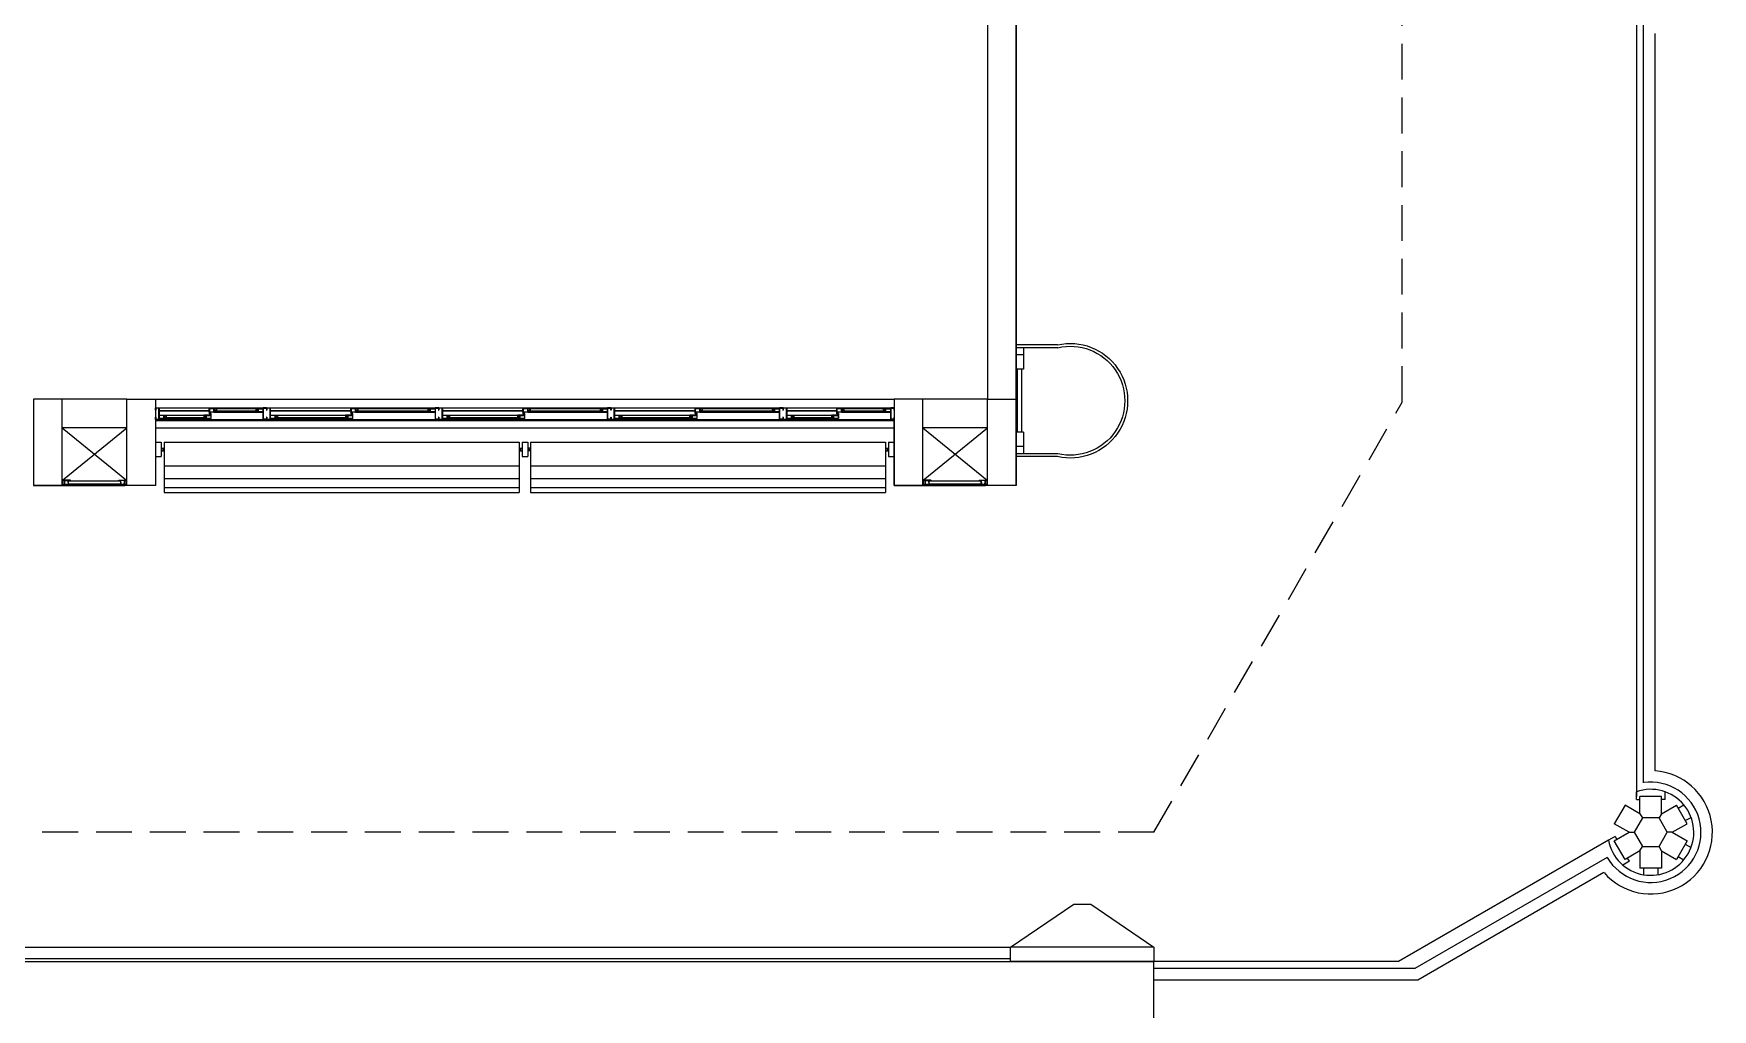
# Model space of a CAD drawing. Header units: millimetres. Extents: x 1887 to 2405, y 1100 to 1335.
# Drawn here: x 2111.56 to 2123.26, y 1251.34 to 1258.15 of the extents above; entities that cross this region are included whole.
import ezdxf

# ---------------------------------------------------------------- set-up
doc = ezdxf.new("R2010")
doc.units = ezdxf.units.MM
doc.linetypes.add('HIDDEN', pattern=[0.375, 0.25, -0.125])
for name, color, linetype in [('AR- ALV1', 235, 'Continuous'), ('AR-ALV', 2, 'Continuous'), ('AR-BRISES', 1, 'Continuous'), ('AR-CORRIMAO-V1', 2, 'Continuous'), ('AR-ESQ', 1, 'Continuous'), ('AR-ESTC', 3, 'Continuous'), ('AR-ESTMA-C', 3, 'Continuous'), ('AR-ESTMA-V', 1, 'Continuous'), ('AR-PEITORIL', 1, 'Continuous'), ('AR-PISO-V1', 1, 'Continuous'), ('AR-PROJ', 1, 'HIDDEN'), ('AR-SHAFT', 1, 'Continuous'), ('BR-LINHAS', 1, 'Continuous'), ('BR-MONTANTE', 242, 'Continuous'), ('BR-PAINEL', 1, 'Continuous'), ('BR-SUPORTE', 1, 'Continuous'), ('DT-ESQ-BAGUETE-C', 2, 'Continuous'), ('DT-ESQ-BAGUETE-V', 1, 'Continuous'), ('DT-ESQ-CHAPA DOBRADA-V', 1, 'Continuous'), ('DT-ESQ-PERFIL CADEIRA-C', 2, 'Continuous'), ('DT-ESQ-PERFIL CADEIRA-V', 1, 'Continuous'), ('DT-ESQ-PERFIL U SIMPLES-C', 2, 'Continuous'), ('DT-ESQ-PERFIL U-C', 2, 'Continuous'), ('DT-ESQ-PERFIL U-V', 1, 'Continuous'), ('DT-ESQ-VENEZIANA-C', 2, 'Continuous'), ('DT-ESQ-VENEZIANA-V', 2, 'Continuous'), ('DT-ESQ-VIDRO-C', 2, 'Continuous'), ('EQUIPAMENTO', 2, 'Continuous')]:
    doc.layers.add(name, color=color, linetype=linetype)

# ---------------------------------------------------------------- blocks, each defined once
blk = doc.blocks.new('EF40-P')
at = {"layer": 'DT-ESQ-BAGUETE-C', "color": 2, "ltscale": 0.1}
for points in [[(0.073, -0.125), (0.06, -0.125), (0.06, -0.124), (0.073, -0.124, 0.414214), (0.073, -0.123), (0.073, -0.112, 0.414214), (0.073, -0.112), (0.06, -0.112), (0.06, -0.11), (0.073, -0.11, -0.414214), (0.075, -0.112), (0.075, -0.124, -0.414214)], [(0.339, -0.125), (0.352, -0.125), (0.352, -0.124), (0.34, -0.124, -0.414214), (0.339, -0.123), (0.339, -0.112, -0.414214), (0.34, -0.112), (0.352, -0.112), (0.352, -0.11), (0.339, -0.11, 0.414214), (0.337, -0.112), (0.337, -0.124, 0.414214)], [(0.422, -0.08), (0.409, -0.08), (0.409, -0.079), (0.422, -0.079, 0.414214), (0.422, -0.078), (0.422, -0.067, 0.414214), (0.422, -0.067), (0.409, -0.067), (0.409, -0.065), (0.422, -0.065, -0.414214), (0.424, -0.067), (0.424, -0.079, -0.414214)], [(0.702, -0.08), (0.715, -0.08), (0.715, -0.079), (0.702, -0.079, -0.414214), (0.702, -0.078), (0.702, -0.067, -0.414214), (0.702, -0.067), (0.715, -0.067), (0.715, -0.065), (0.702, -0.065, 0.414214), (0.7, -0.067), (0.7, -0.079, 0.414214)], [(0.848, -0.125), (0.835, -0.125), (0.835, -0.124), (0.848, -0.124, 0.414214), (0.848, -0.123), (0.848, -0.112, 0.414214), (0.848, -0.112), (0.835, -0.112), (0.835, -0.11), (0.848, -0.11, -0.414214), (0.85, -0.112), (0.85, -0.124, -0.414214)], [(1.326, -0.125), (1.34, -0.125), (1.34, -0.124), (1.327, -0.124, -0.414214), (1.326, -0.123), (1.326, -0.112, -0.414214), (1.327, -0.112), (1.34, -0.112), (1.34, -0.11), (1.326, -0.11, 0.414214), (1.325, -0.112), (1.325, -0.124, 0.414214)], [(1.41, -0.08), (1.396, -0.08), (1.396, -0.079), (1.409, -0.079, 0.414214), (1.41, -0.078), (1.41, -0.067, 0.414214), (1.409, -0.067), (1.396, -0.067), (1.396, -0.065), (1.41, -0.065, -0.414214), (1.411, -0.067), (1.411, -0.079, -0.414214)], [(1.901, -0.08), (1.915, -0.08), (1.915, -0.079), (1.902, -0.079, -0.414214), (1.901, -0.078), (1.901, -0.067, -0.414214), (1.902, -0.067), (1.915, -0.067), (1.915, -0.065), (1.901, -0.065, 0.414214), (1.9, -0.067), (1.9, -0.079, 0.414214)], [(2.048, -0.125), (2.035, -0.125), (2.035, -0.124), (2.048, -0.124, 0.414214), (2.048, -0.123), (2.048, -0.112, 0.414214), (2.048, -0.112), (2.035, -0.112), (2.035, -0.11), (2.048, -0.11, -0.414214), (2.05, -0.112), (2.05, -0.124, -0.414214)], [(2.526, -0.125), (2.54, -0.125), (2.54, -0.124), (2.527, -0.124, -0.414214), (2.526, -0.123), (2.526, -0.112, -0.414214), (2.527, -0.112), (2.54, -0.112), (2.54, -0.11), (2.526, -0.11, 0.414214), (2.525, -0.112), (2.525, -0.124, 0.414214)], [(2.61, -0.08), (2.596, -0.08), (2.596, -0.079), (2.609, -0.079, 0.414214), (2.61, -0.078), (2.61, -0.067, 0.414214), (2.609, -0.067), (2.596, -0.067), (2.596, -0.065), (2.61, -0.065, -0.414214), (2.611, -0.067), (2.611, -0.079, -0.414214)], [(3.101, -0.08), (3.115, -0.08), (3.115, -0.079), (3.102, -0.079, -0.414214), (3.101, -0.078), (3.101, -0.067, -0.414214), (3.102, -0.067), (3.115, -0.067), (3.115, -0.065), (3.101, -0.065, 0.414214), (3.1, -0.067), (3.1, -0.079, 0.414214)], [(3.248, -0.125), (3.235, -0.125), (3.235, -0.124), (3.248, -0.124, 0.414214), (3.248, -0.123), (3.248, -0.112, 0.414214), (3.248, -0.112), (3.235, -0.112), (3.235, -0.11), (3.248, -0.11, -0.414214), (3.25, -0.112), (3.25, -0.124, -0.414214)], [(3.726, -0.125), (3.74, -0.125), (3.74, -0.124), (3.727, -0.124, -0.414214), (3.726, -0.123), (3.726, -0.112, -0.414214), (3.727, -0.112), (3.74, -0.112), (3.74, -0.11), (3.726, -0.11, 0.414214), (3.725, -0.112), (3.725, -0.124, 0.414214)], [(3.81, -0.08), (3.796, -0.08), (3.796, -0.079), (3.809, -0.079, 0.414214), (3.81, -0.078), (3.81, -0.067, 0.414214), (3.809, -0.067), (3.796, -0.067), (3.796, -0.065), (3.81, -0.065, -0.414214), (3.811, -0.067), (3.811, -0.079, -0.414214)], [(4.301, -0.08), (4.315, -0.08), (4.315, -0.079), (4.302, -0.079, -0.414214), (4.301, -0.078), (4.301, -0.067, -0.414214), (4.302, -0.067), (4.315, -0.067), (4.315, -0.065), (4.301, -0.065, 0.414214), (4.3, -0.067), (4.3, -0.079, 0.414214)], [(4.448, -0.125), (4.435, -0.125), (4.435, -0.124), (4.448, -0.124, 0.414214), (4.448, -0.123), (4.448, -0.112, 0.414214), (4.448, -0.112), (4.435, -0.112), (4.435, -0.11), (4.448, -0.11, -0.414214), (4.45, -0.112), (4.45, -0.124, -0.414214)], [(4.714, -0.125), (4.727, -0.125), (4.727, -0.124), (4.714, -0.124, -0.414214), (4.714, -0.123), (4.714, -0.112, -0.414214), (4.714, -0.112), (4.727, -0.112), (4.727, -0.11), (4.714, -0.11, 0.414214), (4.712, -0.112), (4.712, -0.124, 0.414214)], [(4.797, -0.08), (4.784, -0.08), (4.784, -0.079), (4.797, -0.079, 0.414214), (4.797, -0.078), (4.797, -0.067, 0.414214), (4.797, -0.067), (4.784, -0.067), (4.784, -0.065), (4.797, -0.065, -0.414214), (4.799, -0.067), (4.799, -0.079, -0.414214)], [(5.076, -0.08), (5.09, -0.08), (5.09, -0.079), (5.077, -0.079, -0.414214), (5.076, -0.078), (5.076, -0.067, -0.414214), (5.077, -0.067), (5.09, -0.067), (5.09, -0.065), (5.076, -0.065, 0.414214), (5.075, -0.067), (5.075, -0.079, 0.414214)]]:
    blk.add_lwpolyline(points, format="xyb", close=True, dxfattribs=at)
at = {"layer": 'DT-ESQ-BAGUETE-V', "color": 1, "ltscale": 0.1}
for p, q in [((0.073, -0.11), (0.339, -0.11)), ((0.848, -0.11), (1.326, -0.11)), ((2.048, -0.11), (2.526, -0.11)), ((3.248, -0.11), (3.726, -0.11)), ((4.448, -0.11), (4.714, -0.11))]:
    blk.add_line(p, q, dxfattribs=at)
at = {"layer": 'DT-ESQ-BAGUETE-V', "ltscale": 0.1}
for p, q in [((0.422, -0.065), (0.702, -0.065)), ((1.41, -0.065), (1.901, -0.065)), ((2.61, -0.065), (3.101, -0.065)), ((3.81, -0.065), (4.301, -0.065)), ((4.797, -0.065), (5.076, -0.065))]:
    blk.add_line(p, q, dxfattribs=at)
at = {"layer": 'DT-ESQ-CHAPA DOBRADA-V', "ltscale": 0.1}
for p, q in [((0.025, -0.077), (0.374, -0.077)), ((0.025, -0.08), (0.374, -0.08)), ((0.8, -0.077), (1.361, -0.077)), ((0.8, -0.08), (1.361, -0.08)), ((4.4, -0.077), (4.749, -0.077)), ((4.4, -0.08), (4.749, -0.08))]:
    blk.add_line(p, q, dxfattribs=at)
at = {"layer": 'DT-ESQ-CHAPA DOBRADA-V', "color": 1, "ltscale": 0.1}
for p, q in [((2, -0.077), (2.561, -0.077)), ((2, -0.08), (2.561, -0.08)), ((3.2, -0.077), (3.761, -0.077)), ((3.2, -0.08), (3.761, -0.08))]:
    blk.add_line(p, q, dxfattribs=at)
at = {"layer": 'DT-ESQ-PERFIL CADEIRA-C', "color": 2, "ltscale": 0.1}
for p, q in [((0.376, -0.088), (0.422, -0.088)), ((0.75, -0.088), (0.702, -0.088)), ((1.363, -0.088), (1.41, -0.088)), ((1.95, -0.088), (1.901, -0.088)), ((2.563, -0.088), (2.61, -0.088)), ((3.15, -0.088), (3.101, -0.088)), ((3.763, -0.088), (3.81, -0.088)), ((4.35, -0.088), (4.301, -0.088)), ((4.751, -0.088), (4.797, -0.088)), ((5.125, -0.088), (5.076, -0.088)), ((0.025, -0.134), (0.073, -0.134)), ((0.385, -0.134), (0.339, -0.134)), ((0.8, -0.134), (0.848, -0.134)), ((1.373, -0.134), (1.326, -0.134)), ((2, -0.134), (2.048, -0.134)), ((2.573, -0.134), (2.526, -0.134)), ((3.2, -0.134), (3.248, -0.134)), ((3.773, -0.134), (3.726, -0.134)), ((4.76, -0.134), (4.714, -0.134))]:
    blk.add_line(p, q, dxfattribs=at)
at = {"layer": 'DT-ESQ-PERFIL CADEIRA-C', "ltscale": 0.1}
blk.add_line((4.4, -0.134), (4.448, -0.134), dxfattribs=at)
at = {"layer": 'DT-ESQ-PERFIL CADEIRA-C', "color": 2, "ltscale": 0.1}
for points in [[(0.073, -0.135), (0.025, -0.135), (0.025, -0.134), (0.06, -0.134, -0.198912), (0.059, -0.133, -0.198913), (0.058, -0.132), (0.058, -0.112, 0.414214), (0.058, -0.112), (0.025, -0.112), (0.025, -0.11), (0.058, -0.11, -0.414214), (0.06, -0.112), (0.06, -0.124), (0.06, -0.125), (0.06, -0.132), (0.073, -0.132, -1)], [(0.339, -0.132, 1), (0.339, -0.135), (0.385, -0.135, 0.414214), (0.387, -0.133), (0.387, -0.112, 0.414214), (0.385, -0.11), (0.354, -0.11, 0.414214), (0.352, -0.112), (0.352, -0.132)], [(0.352, -0.134, 0.198913), (0.354, -0.133, 0.198913), (0.354, -0.132), (0.354, -0.112, -0.414214), (0.354, -0.112), (0.385, -0.112, -0.414214), (0.386, -0.112), (0.386, -0.133, -0.414214), (0.385, -0.134)], [(0.422, -0.087, -1), (0.422, -0.09), (0.376, -0.09, -0.414214), (0.374, -0.088), (0.374, -0.067, -0.414214), (0.376, -0.065), (0.407, -0.065, -0.414214), (0.409, -0.067), (0.409, -0.087)], [(0.409, -0.088, -0.198913), (0.408, -0.088, -0.198913), (0.407, -0.087), (0.407, -0.067, 0.414214), (0.407, -0.067), (0.376, -0.067, 0.414214), (0.375, -0.067), (0.375, -0.088, 0.414214), (0.376, -0.088)], [(0.702, -0.09), (0.75, -0.09), (0.75, -0.088), (0.715, -0.088, 0.198912), (0.716, -0.088, 0.198913), (0.716, -0.087), (0.716, -0.067, -0.414214), (0.717, -0.067), (0.75, -0.067), (0.75, -0.065), (0.716, -0.065, 0.414214), (0.715, -0.067), (0.715, -0.079), (0.715, -0.08), (0.715, -0.087), (0.702, -0.087, 1)], [(0.848, -0.135), (0.8, -0.135), (0.8, -0.134), (0.835, -0.134, -0.198912), (0.834, -0.133, -0.198913), (0.833, -0.132), (0.833, -0.112, 0.414214), (0.833, -0.112), (0.8, -0.112), (0.8, -0.11), (0.833, -0.11, -0.414214), (0.835, -0.112), (0.835, -0.124), (0.835, -0.125), (0.835, -0.132), (0.848, -0.132, -1)], [(1.326, -0.132, 1), (1.326, -0.135), (1.373, -0.135, 0.414214), (1.375, -0.133), (1.375, -0.112, 0.414214), (1.373, -0.11), (1.341, -0.11, 0.414214), (1.34, -0.112), (1.34, -0.132)], [(1.34, -0.134, 0.198913), (1.341, -0.133, 0.198913), (1.341, -0.132), (1.341, -0.112, -0.414214), (1.342, -0.112), (1.373, -0.112, -0.414214), (1.373, -0.112), (1.373, -0.133, -0.414214), (1.373, -0.134)], [(1.41, -0.087, -1), (1.41, -0.09), (1.363, -0.09, -0.414214), (1.361, -0.088), (1.361, -0.067, -0.414214), (1.363, -0.065), (1.395, -0.065, -0.414214), (1.396, -0.067), (1.396, -0.087)], [(1.396, -0.088, -0.198913), (1.395, -0.088, -0.198913), (1.395, -0.087), (1.395, -0.067, 0.414214), (1.394, -0.067), (1.363, -0.067, 0.414214), (1.363, -0.067), (1.363, -0.088, 0.414214), (1.363, -0.088)], [(1.901, -0.09), (1.95, -0.09), (1.95, -0.088), (1.915, -0.088, 0.198912), (1.916, -0.088, 0.198913), (1.916, -0.087), (1.916, -0.067, -0.414214), (1.917, -0.067), (1.95, -0.067), (1.95, -0.065), (1.916, -0.065, 0.414214), (1.915, -0.067), (1.915, -0.079), (1.915, -0.08), (1.915, -0.087), (1.901, -0.087, 1)], [(2.048, -0.135), (2, -0.135), (2, -0.134), (2.035, -0.134, -0.198912), (2.034, -0.133, -0.198913), (2.033, -0.132), (2.033, -0.112, 0.414214), (2.033, -0.112), (2, -0.112), (2, -0.11), (2.033, -0.11, -0.414214), (2.035, -0.112), (2.035, -0.124), (2.035, -0.125), (2.035, -0.132), (2.048, -0.132, -1)], [(2.526, -0.132, 1), (2.526, -0.135), (2.573, -0.135, 0.414214), (2.575, -0.133), (2.575, -0.112, 0.414214), (2.573, -0.11), (2.541, -0.11, 0.414214), (2.54, -0.112), (2.54, -0.132)], [(2.54, -0.134, 0.198913), (2.541, -0.133, 0.198913), (2.541, -0.132), (2.541, -0.112, -0.414214), (2.542, -0.112), (2.573, -0.112, -0.414214), (2.573, -0.112), (2.573, -0.133, -0.414214), (2.573, -0.134)], [(2.61, -0.087, -1), (2.61, -0.09), (2.563, -0.09, -0.414214), (2.561, -0.088), (2.561, -0.067, -0.414214), (2.563, -0.065), (2.595, -0.065, -0.414214), (2.596, -0.067), (2.596, -0.087)], [(2.596, -0.088, -0.198913), (2.595, -0.088, -0.198913), (2.595, -0.087), (2.595, -0.067, 0.414214), (2.594, -0.067), (2.563, -0.067, 0.414214), (2.563, -0.067), (2.563, -0.088, 0.414214), (2.563, -0.088)], [(3.101, -0.09), (3.15, -0.09), (3.15, -0.088), (3.115, -0.088, 0.198912), (3.116, -0.088, 0.198913), (3.116, -0.087), (3.116, -0.067, -0.414214), (3.117, -0.067), (3.15, -0.067), (3.15, -0.065), (3.116, -0.065, 0.414214), (3.115, -0.067), (3.115, -0.079), (3.115, -0.08), (3.115, -0.087), (3.101, -0.087, 1)], [(3.248, -0.135), (3.2, -0.135), (3.2, -0.134), (3.235, -0.134, -0.198912), (3.234, -0.133, -0.198913), (3.233, -0.132), (3.233, -0.112, 0.414214), (3.233, -0.112), (3.2, -0.112), (3.2, -0.11), (3.233, -0.11, -0.414214), (3.235, -0.112), (3.235, -0.124), (3.235, -0.125), (3.235, -0.132), (3.248, -0.132, -1)], [(3.726, -0.132, 1), (3.726, -0.135), (3.773, -0.135, 0.414214), (3.775, -0.133), (3.775, -0.112, 0.414214), (3.773, -0.11), (3.741, -0.11, 0.414214), (3.74, -0.112), (3.74, -0.132)], [(3.74, -0.134, 0.198913), (3.741, -0.133, 0.198913), (3.741, -0.132), (3.741, -0.112, -0.414214), (3.742, -0.112), (3.773, -0.112, -0.414214), (3.773, -0.112), (3.773, -0.133, -0.414214), (3.773, -0.134)], [(3.81, -0.087, -1), (3.81, -0.09), (3.763, -0.09, -0.414214), (3.761, -0.088), (3.761, -0.067, -0.414214), (3.763, -0.065), (3.795, -0.065, -0.414214), (3.796, -0.067), (3.796, -0.087)], [(3.796, -0.088, -0.198913), (3.795, -0.088, -0.198913), (3.795, -0.087), (3.795, -0.067, 0.414214), (3.794, -0.067), (3.763, -0.067, 0.414214), (3.763, -0.067), (3.763, -0.088, 0.414214), (3.763, -0.088)], [(4.301, -0.09), (4.35, -0.09), (4.35, -0.088), (4.315, -0.088, 0.198912), (4.316, -0.088, 0.198913), (4.316, -0.087), (4.316, -0.067, -0.414214), (4.317, -0.067), (4.35, -0.067), (4.35, -0.065), (4.316, -0.065, 0.414214), (4.315, -0.067), (4.315, -0.079), (4.315, -0.08), (4.315, -0.087), (4.301, -0.087, 1)], [(4.448, -0.135), (4.4, -0.135), (4.4, -0.134), (4.435, -0.134, -0.198912), (4.434, -0.133, -0.198913), (4.433, -0.132), (4.433, -0.112, 0.414214), (4.433, -0.112), (4.4, -0.112), (4.4, -0.11), (4.433, -0.11, -0.414214), (4.435, -0.112), (4.435, -0.124), (4.435, -0.125), (4.435, -0.132), (4.448, -0.132, -1)], [(4.714, -0.132, 1), (4.714, -0.135), (4.76, -0.135, 0.414214), (4.762, -0.133), (4.762, -0.112, 0.414214), (4.76, -0.11), (4.729, -0.11, 0.414214), (4.727, -0.112), (4.727, -0.132)], [(4.727, -0.134, 0.198913), (4.729, -0.133, 0.198913), (4.729, -0.132), (4.729, -0.112, -0.414214), (4.729, -0.112), (4.76, -0.112, -0.414214), (4.761, -0.112), (4.761, -0.133, -0.414214), (4.76, -0.134)], [(4.797, -0.087, -1), (4.797, -0.09), (4.751, -0.09, -0.414214), (4.749, -0.088), (4.749, -0.067, -0.414214), (4.751, -0.065), (4.782, -0.065, -0.414214), (4.784, -0.067), (4.784, -0.087)], [(4.784, -0.088, -0.198913), (4.783, -0.088, -0.198913), (4.782, -0.087), (4.782, -0.067, 0.414214), (4.782, -0.067), (4.751, -0.067, 0.414214), (4.75, -0.067), (4.75, -0.088, 0.414214), (4.751, -0.088)], [(5.076, -0.09), (5.125, -0.09), (5.125, -0.088), (5.09, -0.088, 0.198912), (5.091, -0.088, 0.198913), (5.091, -0.087), (5.091, -0.067, -0.414214), (5.092, -0.067), (5.125, -0.067), (5.125, -0.065), (5.091, -0.065, 0.414214), (5.09, -0.067), (5.09, -0.079), (5.09, -0.08), (5.09, -0.087), (5.076, -0.087, 1)]]:
    blk.add_lwpolyline(points, format="xyb", close=True, dxfattribs=at)
at = {"layer": 'DT-ESQ-PERFIL CADEIRA-V', "ltscale": 0.1}
for p, q in [((0.407, -0.09), (0.702, -0.09)), ((1.395, -0.09), (1.901, -0.09))]:
    blk.add_line(p, q, dxfattribs=at)
at = {"layer": 'DT-ESQ-PERFIL CADEIRA-V', "color": 1, "ltscale": 0.1}
for p, q in [((2.595, -0.09), (3.101, -0.09)), ((3.795, -0.09), (4.301, -0.09)), ((4.782, -0.09), (5.076, -0.09)), ((0.073, -0.135), (0.339, -0.135)), ((0.848, -0.135), (1.326, -0.135)), ((2.048, -0.135), (2.526, -0.135)), ((4.448, -0.135), (4.714, -0.135))]:
    blk.add_line(p, q, dxfattribs=at)
at = {"layer": 'DT-ESQ-PERFIL CADEIRA-V', "color": 2, "ltscale": 0.1}
blk.add_line((3.248, -0.135), (3.726, -0.135), dxfattribs=at)
at = {"layer": 'DT-ESQ-PERFIL U SIMPLES-C', "color": 2, "ltscale": 0.1}
for points in [[(0.376, -0.102), (0.384, -0.102), (0.384, -0.1), (0.376, -0.1, -0.414214), (0.375, -0.1), (0.375, -0.092, -0.414214), (0.376, -0.091), (0.384, -0.091), (0.384, -0.09), (0.376, -0.09, 0.414214), (0.374, -0.092), (0.374, -0.1, 0.414214)], [(0.385, -0.098), (0.378, -0.098), (0.378, -0.1), (0.385, -0.1, -0.414214), (0.386, -0.1), (0.386, -0.108, -0.414214), (0.385, -0.109), (0.378, -0.109), (0.378, -0.11), (0.385, -0.11, 0.414214), (0.387, -0.108), (0.387, -0.1, 0.414214)], [(1.363, -0.102), (1.371, -0.102), (1.371, -0.1), (1.363, -0.1, -0.414214), (1.363, -0.1), (1.363, -0.092, -0.414214), (1.363, -0.091), (1.371, -0.091), (1.371, -0.09), (1.363, -0.09, 0.414214), (1.361, -0.092), (1.361, -0.1, 0.414214)], [(1.373, -0.098), (1.365, -0.098), (1.365, -0.1), (1.373, -0.1, -0.414214), (1.373, -0.1), (1.373, -0.108, -0.414214), (1.373, -0.109), (1.365, -0.109), (1.365, -0.11), (1.373, -0.11, 0.414214), (1.375, -0.108), (1.375, -0.1, 0.414214)], [(2.563, -0.102), (2.571, -0.102), (2.571, -0.1), (2.563, -0.1, -0.414214), (2.563, -0.1), (2.563, -0.092, -0.414214), (2.563, -0.091), (2.571, -0.091), (2.571, -0.09), (2.563, -0.09, 0.414214), (2.561, -0.092), (2.561, -0.1, 0.414214)], [(2.573, -0.098), (2.565, -0.098), (2.565, -0.1), (2.573, -0.1, -0.414214), (2.573, -0.1), (2.573, -0.108, -0.414214), (2.573, -0.109), (2.565, -0.109), (2.565, -0.11), (2.573, -0.11, 0.414214), (2.575, -0.108), (2.575, -0.1, 0.414214)], [(3.763, -0.102), (3.771, -0.102), (3.771, -0.1), (3.763, -0.1, -0.414214), (3.763, -0.1), (3.763, -0.092, -0.414214), (3.763, -0.091), (3.771, -0.091), (3.771, -0.09), (3.763, -0.09, 0.414214), (3.761, -0.092), (3.761, -0.1, 0.414214)], [(3.773, -0.098), (3.765, -0.098), (3.765, -0.1), (3.773, -0.1, -0.414214), (3.773, -0.1), (3.773, -0.108, -0.414214), (3.773, -0.109), (3.765, -0.109), (3.765, -0.11), (3.773, -0.11, 0.414214), (3.775, -0.108), (3.775, -0.1, 0.414214)], [(4.751, -0.102), (4.759, -0.102), (4.759, -0.1), (4.751, -0.1, -0.414214), (4.75, -0.1), (4.75, -0.092, -0.414214), (4.751, -0.091), (4.759, -0.091), (4.759, -0.09), (4.751, -0.09, 0.414214), (4.749, -0.092), (4.749, -0.1, 0.414214)], [(4.76, -0.098), (4.752, -0.098), (4.752, -0.1), (4.76, -0.1, -0.414214), (4.761, -0.1), (4.761, -0.108, -0.414214), (4.76, -0.109), (4.752, -0.109), (4.752, -0.11), (4.76, -0.11, 0.414214), (4.762, -0.108), (4.762, -0.1, 0.414214)]]:
    blk.add_lwpolyline(points, format="xyb", close=True, dxfattribs=at)
at = {"layer": 'DT-ESQ-PERFIL U-C', "color": 2, "ltscale": 0.1}
for points in [[(0, -0.062, -0.414214), (0.001, -0.06), (0.023, -0.06, -0.414214), (0.025, -0.062), (0.025, -0.139, -0.414214), (0.023, -0.14), (0.001, -0.14, -0.414214), (0, -0.139), (0, -0.125), (0.001, -0.125), (0.001, -0.138, 0.414214), (0.002, -0.139), (0.023, -0.139, 0.414214), (0.023, -0.138), (0.023, -0.062, 0.414214), (0.023, -0.062), (0.002, -0.062, 0.414214), (0.001, -0.062), (0.001, -0.075), (0, -0.075)], [(0.775, -0.062, 0.414214), (0.773, -0.06), (0.751, -0.06, 0.414214), (0.75, -0.062), (0.75, -0.139, 0.414214), (0.751, -0.14), (0.773, -0.14, 0.414214), (0.775, -0.139), (0.775, -0.125), (0.773, -0.125), (0.773, -0.138, -0.414214), (0.773, -0.139), (0.752, -0.139, -0.414214), (0.751, -0.138), (0.751, -0.062, -0.414214), (0.752, -0.062), (0.773, -0.062, -0.414214), (0.773, -0.062), (0.773, -0.075), (0.775, -0.075)], [(0.775, -0.062, -0.414214), (0.776, -0.06), (0.798, -0.06, -0.414214), (0.8, -0.062), (0.8, -0.139, -0.414214), (0.798, -0.14), (0.776, -0.14, -0.414214), (0.775, -0.139), (0.775, -0.125), (0.776, -0.125), (0.776, -0.138, 0.414214), (0.777, -0.139), (0.798, -0.139, 0.414214), (0.798, -0.138), (0.798, -0.062, 0.414214), (0.798, -0.062), (0.777, -0.062, 0.414214), (0.776, -0.062), (0.776, -0.075), (0.775, -0.075)], [(1.975, -0.062, 0.414214), (1.973, -0.06), (1.951, -0.06, 0.414214), (1.95, -0.062), (1.95, -0.139, 0.414214), (1.951, -0.14), (1.973, -0.14, 0.414214), (1.975, -0.139), (1.975, -0.125), (1.973, -0.125), (1.973, -0.138, -0.414214), (1.973, -0.139), (1.952, -0.139, -0.414214), (1.951, -0.138), (1.951, -0.062, -0.414214), (1.952, -0.062), (1.973, -0.062, -0.414214), (1.973, -0.062), (1.973, -0.075), (1.975, -0.075)], [(1.975, -0.062, -0.414214), (1.976, -0.06), (1.998, -0.06, -0.414214), (2, -0.062), (2, -0.139, -0.414214), (1.998, -0.14), (1.976, -0.14, -0.414214), (1.975, -0.139), (1.975, -0.125), (1.976, -0.125), (1.976, -0.138, 0.414214), (1.977, -0.139), (1.998, -0.139, 0.414214), (1.998, -0.138), (1.998, -0.062, 0.414214), (1.998, -0.062), (1.977, -0.062, 0.414214), (1.976, -0.062), (1.976, -0.075), (1.975, -0.075)], [(3.175, -0.062, 0.414214), (3.173, -0.06), (3.151, -0.06, 0.414214), (3.15, -0.062), (3.15, -0.139, 0.414214), (3.151, -0.14), (3.173, -0.14, 0.414214), (3.175, -0.139), (3.175, -0.125), (3.173, -0.125), (3.173, -0.138, -0.414214), (3.173, -0.139), (3.152, -0.139, -0.414214), (3.151, -0.138), (3.151, -0.062, -0.414214), (3.152, -0.062), (3.173, -0.062, -0.414214), (3.173, -0.062), (3.173, -0.075), (3.175, -0.075)], [(3.175, -0.062, -0.414214), (3.176, -0.06), (3.198, -0.06, -0.414214), (3.2, -0.062), (3.2, -0.139, -0.414214), (3.198, -0.14), (3.176, -0.14, -0.414214), (3.175, -0.139), (3.175, -0.125), (3.176, -0.125), (3.176, -0.138, 0.414214), (3.177, -0.139), (3.198, -0.139, 0.414214), (3.198, -0.138), (3.198, -0.062, 0.414214), (3.198, -0.062), (3.177, -0.062, 0.414214), (3.176, -0.062), (3.176, -0.075), (3.175, -0.075)], [(4.375, -0.062, 0.414214), (4.373, -0.06), (4.351, -0.06, 0.414214), (4.35, -0.062), (4.35, -0.139, 0.414214), (4.351, -0.14), (4.373, -0.14, 0.414214), (4.375, -0.139), (4.375, -0.125), (4.373, -0.125), (4.373, -0.138, -0.414214), (4.373, -0.139), (4.352, -0.139, -0.414214), (4.351, -0.138), (4.351, -0.062, -0.414214), (4.352, -0.062), (4.373, -0.062, -0.414214), (4.373, -0.062), (4.373, -0.075), (4.375, -0.075)], [(4.375, -0.062, -0.414214), (4.376, -0.06), (4.398, -0.06, -0.414214), (4.4, -0.062), (4.4, -0.139, -0.414214), (4.398, -0.14), (4.376, -0.14, -0.414214), (4.375, -0.139), (4.375, -0.125), (4.376, -0.125), (4.376, -0.138, 0.414214), (4.377, -0.139), (4.398, -0.139, 0.414214), (4.398, -0.138), (4.398, -0.062, 0.414214), (4.398, -0.062), (4.377, -0.062, 0.414214), (4.376, -0.062), (4.376, -0.075), (4.375, -0.075)], [(5.15, -0.062, 0.414214), (5.148, -0.06), (5.126, -0.06, 0.414214), (5.125, -0.062), (5.125, -0.139, 0.414214), (5.126, -0.14), (5.148, -0.14, 0.414214), (5.15, -0.139), (5.15, -0.125), (5.148, -0.125), (5.148, -0.138, -0.414214), (5.148, -0.139), (5.127, -0.139, -0.414214), (5.126, -0.138), (5.126, -0.062, -0.414214), (5.127, -0.062), (5.148, -0.062, -0.414214), (5.148, -0.062), (5.148, -0.075), (5.15, -0.075)]]:
    blk.add_lwpolyline(points, format="xyb", close=True, dxfattribs=at)
at = {"layer": 'DT-ESQ-PERFIL U-V', "color": 1, "ltscale": 0.1}
for p, q in [((0.023, -0.06), (0.751, -0.06)), ((0.798, -0.06), (1.951, -0.06)), ((1.998, -0.06), (3.151, -0.06)), ((4.398, -0.06), (5.126, -0.06)), ((0.023, -0.14), (0.751, -0.14)), ((0.798, -0.14), (1.951, -0.14)), ((1.998, -0.14), (3.151, -0.14)), ((4.398, -0.14), (5.126, -0.14))]:
    blk.add_line(p, q, dxfattribs=at)
at = {"layer": 'DT-ESQ-PERFIL U-V', "ltscale": 0.1}
for p, q in [((3.198, -0.06), (4.351, -0.06)), ((3.198, -0.14), (4.351, -0.14))]:
    blk.add_line(p, q, dxfattribs=at)
at = {"layer": 'DT-ESQ-VIDRO-C', "ltscale": 0.1}
for points in [[(0.713, -0.085), (0.713, -0.082), (0.411, -0.082), (0.411, -0.085)], [(1.912, -0.085), (1.912, -0.082), (1.399, -0.082), (1.399, -0.085)], [(3.112, -0.085), (3.112, -0.082), (2.599, -0.082), (2.599, -0.085)], [(4.312, -0.085), (4.312, -0.082), (3.799, -0.082), (3.799, -0.085)], [(5.087, -0.085), (5.087, -0.082), (4.786, -0.082), (4.786, -0.085)], [(0.063, -0.13), (0.063, -0.127), (0.349, -0.127), (0.349, -0.13)], [(0.838, -0.13), (0.838, -0.127), (1.337, -0.127), (1.337, -0.13)], [(2.038, -0.13), (2.038, -0.127), (2.537, -0.127), (2.537, -0.13)], [(3.238, -0.13), (3.238, -0.127), (3.737, -0.127), (3.737, -0.13)], [(4.438, -0.13), (4.438, -0.127), (4.724, -0.127), (4.724, -0.13)]]:
    blk.add_lwpolyline(points, close=True, dxfattribs=at)
blk = doc.blocks.new('BR-MODULO1')
at = {"layer": 'BR-LINHAS'}
for p, q in [((0.06, -0.265), (2.535, -0.265)), ((2.615, -0.265), (5.09, -0.265)), ((0.06, -0.352), (2.535, -0.352)), ((0.06, -0.415), (2.535, -0.415)), ((2.615, -0.352), (5.09, -0.352)), ((2.615, -0.415), (5.09, -0.415))]:
    blk.add_line(p, q, dxfattribs=at)
at = {"layer": 'BR-MONTANTE'}
for p, q in [((0, -0.1), (0, -0.2)), ((0, -0.1), (0.04, -0.1)), ((0.04, -0.1), (0.04, -0.2)), ((2.555, -0.1), (2.595, -0.1)), ((2.555, -0.1), (2.555, -0.2)), ((2.595, -0.1), (2.595, -0.2)), ((5.11, -0.1), (5.11, -0.2)), ((5.11, -0.1), (5.15, -0.1)), ((5.15, -0.1), (5.15, -0.2)), ((0, -0.2), (0.04, -0.2)), ((2.555, -0.2), (2.595, -0.2)), ((5.11, -0.2), (5.15, -0.2))]:
    blk.add_line(p, q, dxfattribs=at)
at = {"layer": 'BR-PAINEL'}
for p, q in [((0.06, -0.1), (2.535, -0.1)), ((0.06, -0.1), (0.06, -0.45)), ((2.535, -0.1), (2.535, -0.45)), ((2.615, -0.1), (2.615, -0.45)), ((2.615, -0.1), (5.09, -0.1)), ((5.09, -0.1), (5.09, -0.45)), ((0.06, -0.45), (2.535, -0.45)), ((2.615, -0.45), (5.09, -0.45))]:
    blk.add_line(p, q, dxfattribs=at)
at = {"layer": 'BR-SUPORTE'}
for p, q in [((0.04, -0.14), (0.06, -0.14)), ((0.04, -0.16), (0.06, -0.16)), ((0.05, -0.14), (0.05, -0.16)), ((2.535, -0.14), (2.555, -0.14)), ((2.535, -0.16), (2.555, -0.16)), ((2.545, -0.14), (2.545, -0.16)), ((2.615, -0.14), (2.595, -0.14)), ((2.615, -0.16), (2.595, -0.16)), ((2.605, -0.14), (2.605, -0.16)), ((5.09, -0.14), (5.11, -0.14)), ((5.09, -0.16), (5.11, -0.16)), ((5.1, -0.14), (5.1, -0.16))]:
    blk.add_line(p, q, dxfattribs=at)
blk = doc.blocks.new('EF01C-P')
at = {"layer": 'DT-ESQ-BAGUETE-C', "ltscale": 0.1}
for points in [[(0.002, 0.035), (0.015, 0.035), (0.015, 0.033), (0.002, 0.033), (0.002, 0.005), (0.015, 0.005), (0.015, 0.004), (0.002, 0.004, -0.414214), (0, 0.005), (0, 0.033, -0.414214)], [(0.448, 0.035), (0.435, 0.035), (0.435, 0.033), (0.448, 0.033), (0.448, 0.005), (0.435, 0.005), (0.435, 0.004), (0.448, 0.004, 0.414214), (0.45, 0.005), (0.45, 0.033, 0.414214)]]:
    blk.add_lwpolyline(points, format="xyb", close=True, dxfattribs=at)
at = {"layer": 'DT-ESQ-PERFIL CADEIRA-C', "ltscale": 0.1}
for points in [[(0.01, 0.002), (0.01, 0.003), (0.002, 0.003, 1), (0.002, 0), (0.015, 0, 0.414214), (0.016, 0.002), (0.016, 0.033), (0.043, 0.033)], [(0.043, 0.006), (0.018, 0.006), (0.018, 0.016), (0.016, 0.016), (0.016, 0.006, 0.414214), (0.018, 0.005), (0.043, 0.005), (0.056, 0.005, 1), (0.056, 0.008), (0.043, 0.008), (0.043, 0.02), (0.043, 0.032), (0.056, 0.032, 1), (0.056, 0.035), (0.043, 0.035), (0.016, 0.035, 0.414214), (0.015, 0.033), (0.015, 0.002), (0.002, 0.002)], [(0.041, 0.02), (0.041, 0.032, -0.414214), (0.043, 0.033), (0.056, 0.033)], [(0.041, 0.02), (0.041, 0.008, 0.414214), (0.043, 0.006), (0.056, 0.006)], [(0.407, 0.006), (0.432, 0.006), (0.432, 0.016), (0.433, 0.016), (0.433, 0.006, -0.414214), (0.432, 0.005), (0.407, 0.005), (0.394, 0.005, -1), (0.394, 0.008), (0.407, 0.008), (0.407, 0.02), (0.407, 0.032), (0.394, 0.032, -1), (0.394, 0.035), (0.407, 0.035), (0.433, 0.035, -0.414214), (0.435, 0.033), (0.435, 0.002), (0.448, 0.002)], [(0.408, 0.02), (0.408, 0.032, 0.414214), (0.407, 0.033), (0.394, 0.033)], [(0.408, 0.02), (0.408, 0.008, -0.414214), (0.407, 0.006), (0.394, 0.006)], [(0.44, 0.002), (0.44, 0.003), (0.448, 0.003, -1), (0.448, 0), (0.435, 0, -0.414214), (0.433, 0.002), (0.433, 0.033), (0.407, 0.033)]]:
    blk.add_lwpolyline(points, format="xyb", dxfattribs=at)
at = {"layer": 'DT-ESQ-PERFIL CADEIRA-V', "ltscale": 0.1}
blk.add_line((0.015, 0), (0.435, 0), dxfattribs=at)
at = {"layer": 'DT-ESQ-VENEZIANA-C', "ltscale": 0.1}
for p, q in [((0.043, 0.011), (0.407, 0.011)), ((0.043, 0.009), (0.407, 0.009))]:
    blk.add_line(p, q, dxfattribs=at)
at = {"layer": 'DT-ESQ-VENEZIANA-V', "ltscale": 0.1}
blk.add_line((0.043, 0.031), (0.407, 0.031), dxfattribs=at)
blk = doc.blocks.new('escada tipo marinheiro')
at = {"layer": 'EQUIPAMENTO'}
for p, q in [((-0.338, 0.01), (-0.05, 0.01)), ((-0.05, 0.01), (-0.05, -0.16)), ((-0.34, -0.01), (-0.05, -0.01)), ((-0.1, -0.01), (-0.1, -0.16)), ((-0.1, -0.06), (-0.05, -0.06)), ((-0.1, -0.16), (-0.05, -0.16)), ((-0.09, -0.6), (-0.09, -0.16)), ((-0.06, -0.6), (-0.06, -0.16)), ((-0.1, -0.6), (-0.05, -0.6)), ((-0.1, -0.6), (-0.1, -0.75)), ((-0.1, -0.7), (-0.05, -0.7)), ((-0.05, -0.6), (-0.05, -0.77)), ((-0.34, -0.75), (-0.05, -0.75)), ((-0.338, -0.77), (-0.05, -0.77))]:
    blk.add_line(p, q, dxfattribs=at)
for radius, start, end in [(0.4, 77.1777, 282.8223), (0.38, 76.8427, 283.1573)]:
    blk.add_arc((-0.427, -0.38), radius, start, end, dxfattribs=at)
blk = doc.blocks.new('pilar15')
at = {"layer": 'AR-ESTMA-C'}
for p, q in [((0.075, 0.25), (-0.075, 0.25)), ((-0.075, 0.13), (-0.075, 0.25)), ((0.075, 0.13), (0.075, 0.25)), ((-0.179, 0.19), (-0.254, 0.06)), ((-0.075, 0.13), (-0.179, 0.19)), ((-0.075, 0.13), (-0.058, 0.1)), ((0.075, 0.13), (0.058, 0.1)), ((0.075, 0.13), (0.179, 0.19)), ((0.254, 0.06), (0.179, 0.19)), ((-0.15, 0), (-0.254, 0.06)), ((-0.254, -0.06), (-0.15, 0)), ((-0.15, 0), (-0.115, 0)), ((0.15, 0), (0.115, 0)), ((0.15, 0), (0.254, 0.06)), ((0.15, 0), (0.254, -0.06)), ((-0.179, -0.19), (-0.254, -0.06)), ((-0.075, -0.13), (-0.058, -0.1)), ((0.075, -0.13), (0.058, -0.1)), ((0.254, -0.06), (0.179, -0.19)), ((-0.075, -0.13), (-0.179, -0.19)), ((-0.075, -0.13), (-0.075, -0.25)), ((0.075, -0.13), (0.179, -0.19)), ((0.075, -0.13), (0.075, -0.25)), ((0.075, -0.25), (-0.075, -0.25))]:
    blk.add_line(p, q, dxfattribs=at)
blk.add_lwpolyline([(0.058, 0.1), (-0.058, 0.1), (-0.115, 0), (-0.058, -0.1), (0.058, -0.1), (0.115, 0)], close=True, dxfattribs=at)

msp = doc.modelspace()

# ---------------------------------------------------------------- linework, layer by layer
at = {"layer": 'AR- ALV1'}
for p, q in [((2118.41, 1254.998), (2118.41, 1271.048)), ((2112.41, 1255.448), (2112.41, 1254.998)), ((2117.56, 1255.448), (2112.41, 1255.448)), ((2117.56, 1254.998), (2117.56, 1255.448)), ((2112.41, 1254.998), (2111.56, 1254.998)), ((2118.41, 1254.998), (2117.56, 1254.998))]:
    msp.add_line(p, q, dxfattribs=at)
at = {"layer": 'AR-ALV'}
for p, q in [((2118.21, 1263.923), (2118.21, 1255.598)), ((2118.41, 1263.923), (2118.41, 1255.598)), ((2112.21, 1255.598), (2111.76, 1255.598)), ((2118.21, 1255.598), (2117.76, 1255.598)), ((2112.21, 1255.398), (2111.76, 1255.398)), ((2118.21, 1255.398), (2117.76, 1255.398)), ((2118.21, 1255.398), (2117.76, 1255.398))]:
    msp.add_line(p, q, dxfattribs=at)
at = {"layer": 'AR-CORRIMAO-V1'}
for p, q in [((2122.784, 1252.924), (2122.784, 1258.231)), ((2122.864, 1253.007), (2122.864, 1258.149)), ((2122.531, 1252.403), (2121.189, 1251.628)), ((2122.508, 1252.297), (2121.21, 1251.548)), ((2106.37, 1251.778), (2118.37, 1251.778)), ((2106.37, 1251.698), (2118.37, 1251.698)), ((2121.189, 1251.628), (2119.37, 1251.628)), ((2121.21, 1251.548), (2119.37, 1251.548))]:
    msp.add_line(p, q, dxfattribs=at)
for radius, start, end in [(0.43, 220.7222, 85.9992), (0.35, 210.0001, 98.213)]:
    msp.add_arc((2122.834, 1252.578), radius, start, end, dxfattribs=at)
at = {"layer": 'AR-ESTC', "ltscale": 0.25}
for p, q in [((2118.37, 1251.778), (2118.813, 1252.078)), ((2118.813, 1252.078), (2118.931, 1252.078)), ((2118.931, 1252.078), (2119.37, 1251.778)), ((2119.37, 1251.778), (2118.37, 1251.778)), ((2118.37, 1251.678), (2118.37, 1251.778)), ((2119.37, 1251.778), (2119.37, 1251.678)), ((2119.37, 1251.678), (2118.37, 1251.678))]:
    msp.add_line(p, q, dxfattribs=at)
at = {"layer": 'AR-ESTC'}
for points in [[(2111.76, 1255.598), (2111.56, 1255.598), (2111.56, 1254.998), (2111.76, 1254.998)], [(2112.21, 1255.598), (2112.41, 1255.598), (2112.41, 1254.998), (2112.21, 1254.998)], [(2117.76, 1255.598), (2117.56, 1255.598), (2117.56, 1254.998), (2117.76, 1254.998)], [(2118.21, 1255.598), (2118.41, 1255.598), (2118.41, 1254.998), (2118.21, 1254.998)]]:
    msp.add_lwpolyline(points, close=True, dxfattribs=at)
at = {"layer": 'AR-ESTMA-V', "ltscale": 0.25}
for p, q in [((2122.734, 1252.808), (2122.734, 1252.861)), ((2122.934, 1252.808), (2122.934, 1252.861)), ((2122.734, 1252.808), (2122.759, 1252.808)), ((2122.934, 1252.808), (2122.909, 1252.808)), ((2123.025, 1252.746), (2123.065, 1252.769)), ((2123.075, 1252.66), (2123.115, 1252.682)), ((2122.585, 1252.549), (2122.539, 1252.523)), ((2122.585, 1252.549), (2122.597, 1252.528)), ((2123.075, 1252.496), (2123.115, 1252.473)), ((2122.685, 1252.376), (2122.639, 1252.35)), ((2122.685, 1252.376), (2122.672, 1252.398)), ((2123.025, 1252.41), (2123.065, 1252.387)), ((2122.784, 1252.328), (2122.784, 1252.282)), ((2122.884, 1252.328), (2122.884, 1252.282))]:
    msp.add_line(p, q, dxfattribs=at)
at = {"layer": 'AR-PEITORIL'}
for p, q in [((2112.41, 1255.598), (2117.56, 1255.598)), ((2112.41, 1255.398), (2117.56, 1255.398))]:
    msp.add_line(p, q, dxfattribs=at)
at = {"layer": 'AR-PISO-V1'}
for p, q in [((2122.734, 1258.295), (2122.734, 1252.828)), ((2122.539, 1252.523), (2121.075, 1251.678)), ((2092.27, 1251.678), (2119.37, 1251.678)), ((2119.37, 1249.958), (2119.37, 1251.678)), ((2121.075, 1251.678), (2119.37, 1251.678))]:
    msp.add_line(p, q, dxfattribs=at)
msp.add_arc((2122.834, 1252.578), 0.3, 190.5294, 109.4712, dxfattribs=at)
at = {"layer": 'AR-PROJ'}
for p, q in [((2121.102, 1255.578), (2121.102, 1264.536)), ((2119.37, 1252.578), (2121.102, 1255.578)), ((2119.37, 1252.578), (2091.657, 1252.578))]:
    msp.add_line(p, q, dxfattribs=at)
at = {"layer": 'AR-SHAFT'}
for p, q in [((2111.76, 1255.398), (2112.208, 1255.033)), ((2111.761, 1255.033), (2112.21, 1255.398)), ((2117.76, 1255.398), (2118.208, 1255.033)), ((2117.761, 1255.033), (2118.21, 1255.398))]:
    msp.add_line(p, q, dxfattribs=at)

# ---------------------------------------------------------------- block references
at = {"layer": 'AR-BRISES'}
msp.add_blockref('BR-MODULO1', (2112.41, 1255.398), dxfattribs=at)
at = {"layer": 'AR-ESQ'}
for name, p in [('EF40-P', (2112.41, 1255.598)), ('EF01C-P', (2111.76, 1254.998)), ('EF01C-P', (2117.76, 1254.998))]:
    msp.add_blockref(name, p, dxfattribs=at)
at = {"layer": 'AR-ESTMA-C', "ltscale": 0.25}
msp.add_blockref('pilar15', (2122.834, 1252.578), dxfattribs=at)
at = {"layer": 'EQUIPAMENTO', "xscale": -1}
msp.add_blockref('escada tipo marinheiro', (2118.36, 1255.968), dxfattribs=at)

doc.saveas('drawing.dxf')
